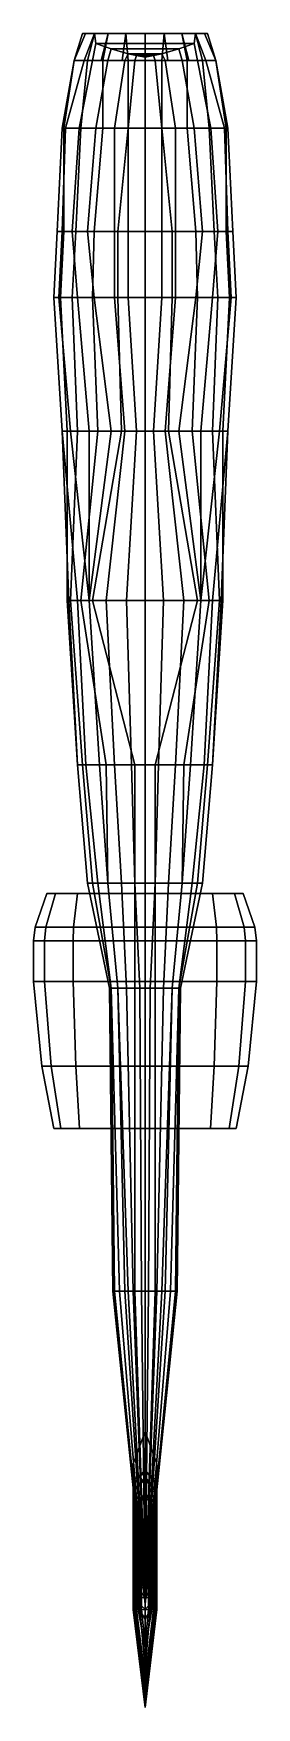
# Model space of a CAD drawing. Extents: x -0.66 to 0.66, y -5.75 to 4.14.
import ezdxf

# ---------------------------------------------------------------- set-up
doc = ezdxf.new("R2010")
doc.units = 0
doc.layers.get('0').update_dxf_attribs({"linetype": 'CONTINUOUS'})
doc.layers.add('HULL_ADDONS', color=6, linetype='CONTINUOUS')

msp = doc.modelspace()

# ---------------------------------------------------------------- linework, layer by layer
for points in [[(-0.42, 3.98, 0.18), (-0.42, 3.98, 0.28), (-0.3519, 4.14, 0.2943), (-0.37, 4.14, 0.18)], [(-0.42, 3.98, 0.28), (-0.34, 3.98, 0.4386), (-0.2993, 4.14, 0.3975), (-0.3519, 4.14, 0.2943)], [(-0.4185, 3.98, 0.09), (-0.42, 3.98, 0.18), (-0.37, 4.14, 0.18), (-0.3519, 4.14, 0.0657)], [(-0.36, 3.98, -0.09), (-0.4185, 3.98, 0.09), (-0.3519, 4.14, 0.0657), (-0.2993, 4.14, -0.0375)], [(-0.2586, 3.98, -0.176), (-0.36, 3.98, -0.09), (-0.2993, 4.14, -0.0375), (-0.2175, 4.14, -0.1193)], [(-0.34, 3.98, 0.4386), (-0.25, 3.98, 0.536), (-0.2175, 4.14, 0.4793), (-0.2993, 4.14, 0.3975)], [(-0.136, 3.98, -0.2385), (-0.2586, 3.98, -0.176), (-0.2175, 4.14, -0.1193), (-0.1143, 4.14, -0.1719)], [(-0.25, 3.98, 0.536), (-0.1, 3.98, 0.5985), (-0.1143, 4.14, 0.5319), (-0.2175, 4.14, 0.4793)], [(0, 3.98, -0.26), (-0.136, 3.98, -0.2385), (-0.1143, 4.14, -0.1719), (0, 4.14, -0.19)], [(-0.1, 3.98, 0.5985), (0, 3.98, 0.6), (0, 4.14, 0.55), (-0.1143, 4.14, 0.5319)], [(0, 3.98, 0.6), (0.1, 3.98, 0.5985), (0.1143, 4.14, 0.5319), (0, 4.14, 0.55)], [(0.136, 3.98, -0.2385), (0, 3.98, -0.26), (0, 4.14, -0.19), (0.1143, 4.14, -0.1719)], [(0.1, 3.98, 0.5985), (0.25, 3.98, 0.536), (0.2175, 4.14, 0.4793), (0.1143, 4.14, 0.5319)], [(0.2586, 3.98, -0.176), (0.136, 3.98, -0.2385), (0.1143, 4.14, -0.1719), (0.2175, 4.14, -0.1193)], [(0.25, 3.98, 0.536), (0.34, 3.98, 0.4386), (0.2993, 4.14, 0.3975), (0.2175, 4.14, 0.4793)], [(0.36, 3.98, -0.09), (0.2586, 3.98, -0.176), (0.2175, 4.14, -0.1193), (0.2993, 4.14, -0.0375)], [(0.34, 3.98, 0.4386), (0.42, 3.98, 0.28), (0.3519, 4.14, 0.2943), (0.2993, 4.14, 0.3975)], [(0.4185, 3.98, 0.09), (0.36, 3.98, -0.09), (0.2993, 4.14, -0.0375), (0.3519, 4.14, 0.0657)], [(0.42, 3.98, 0.28), (0.42, 3.98, 0.18), (0.37, 4.14, 0.18), (0.3519, 4.14, 0.2943)], [(0.42, 3.98, 0.18), (0.4185, 3.98, 0.09), (0.3519, 4.14, 0.0657), (0.37, 4.14, 0.18)], [(-0.49, 3.58, 0.24), (-0.48, 3.58, 0.3), (-0.42, 3.98, 0.28), (-0.42, 3.98, 0.18)], [(-0.47, 3.58, -0.11), (-0.49, 3.58, -0.03), (-0.4185, 3.98, 0.09), (-0.36, 3.98, -0.09)], [(-0.49, 3.58, -0.03), (-0.49, 3.58, 0.24), (-0.42, 3.98, 0.18), (-0.4185, 3.98, 0.09)], [(-0.48, 3.58, 0.3), (-0.38, 3.58, 0.5), (-0.34, 3.98, 0.4386), (-0.42, 3.98, 0.28)], [(-0.38, 3.58, 0.5), (-0.25, 3.58, 0.61), (-0.25, 3.98, 0.536), (-0.34, 3.98, 0.4386)], [(-0.25, 3.58, 0.61), (-0.1, 3.58, 0.67), (-0.1, 3.98, 0.5985), (-0.25, 3.98, 0.536)], [(-0.1, 3.58, 0.67), (0, 3.58, 0.67), (0, 3.98, 0.6), (-0.1, 3.98, 0.5985)], [(0.1, 3.98, 0.5985), (0, 3.98, 0.6), (0, 3.58, 0.67), (0.1, 3.58, 0.67)], [(0.25, 3.98, 0.536), (0.1, 3.98, 0.5985), (0.1, 3.58, 0.67), (0.25, 3.58, 0.61)], [(0.34, 3.98, 0.4386), (0.25, 3.98, 0.536), (0.25, 3.58, 0.61), (0.38, 3.58, 0.5)], [(0.42, 3.98, 0.28), (0.34, 3.98, 0.4386), (0.38, 3.58, 0.5), (0.48, 3.58, 0.3)], [(0.36, 3.98, -0.09), (0.4185, 3.98, 0.09), (0.49, 3.58, -0.03), (0.47, 3.58, -0.11)], [(0.4185, 3.98, 0.09), (0.42, 3.98, 0.18), (0.49, 3.58, 0.24), (0.49, 3.58, -0.03)], [(0.42, 3.98, 0.18), (0.42, 3.98, 0.28), (0.48, 3.58, 0.3), (0.49, 3.58, 0.24)], [(-0.52, 2.97), (-0.52, 2.97, 0.26), (-0.49, 3.58, 0.24), (-0.49, 3.58, -0.03)], [(-0.49, 2.97, -0.17), (-0.52, 2.97), (-0.49, 3.58, -0.03), (-0.47, 3.58, -0.11)], [(-0.52, 2.97, 0.26), (-0.48, 2.97, 0.38), (-0.48, 3.58, 0.3), (-0.49, 3.58, 0.24)], [(-0.48, 2.97, 0.38), (-0.41, 2.97, 0.5), (-0.38, 3.58, 0.5), (-0.48, 3.58, 0.3)], [(-0.41, 2.97, 0.5), (-0.3, 2.97, 0.61), (-0.25, 3.58, 0.61), (-0.38, 3.58, 0.5)], [(-0.3, 2.97, 0.61), (-0.16, 2.97, 0.67), (-0.1, 3.58, 0.67), (-0.25, 3.58, 0.61)], [(-0.16, 2.97, 0.67), (0, 2.97, 0.69), (0, 3.58, 0.67), (-0.1, 3.58, 0.67)], [(0.1, 3.58, 0.67), (0, 3.58, 0.67), (0, 2.97, 0.69), (0.16, 2.97, 0.67)], [(0.25, 3.58, 0.61), (0.1, 3.58, 0.67), (0.16, 2.97, 0.67), (0.3, 2.97, 0.61)], [(0.38, 3.58, 0.5), (0.25, 3.58, 0.61), (0.3, 2.97, 0.61), (0.41, 2.97, 0.5)], [(0.48, 3.58, 0.3), (0.38, 3.58, 0.5), (0.41, 2.97, 0.5), (0.48, 2.97, 0.38)], [(0.47, 3.58, -0.11), (0.49, 3.58, -0.03), (0.52, 2.97), (0.49, 2.97, -0.17)], [(0.49, 3.58, 0.24), (0.48, 3.58, 0.3), (0.48, 2.97, 0.38), (0.52, 2.97, 0.26)], [(0.49, 3.58, -0.03), (0.49, 3.58, 0.24), (0.52, 2.97, 0.26), (0.52, 2.97)], [(-0.54, 2.58), (-0.54, 2.58, 0.24), (-0.52, 2.97, 0.26), (-0.52, 2.97)], [(-0.51, 2.58, -0.17), (-0.54, 2.58), (-0.52, 2.97), (-0.49, 2.97, -0.17)], [(-0.54, 2.58, 0.24), (-0.5, 2.58, 0.39), (-0.48, 2.97, 0.38), (-0.52, 2.97, 0.26)], [(-0.5, 2.58, 0.39), (-0.43, 2.58, 0.5), (-0.41, 2.97, 0.5), (-0.48, 2.97, 0.38)], [(-0.43, 2.58, 0.5), (-0.31, 2.58, 0.61), (-0.3, 2.97, 0.61), (-0.41, 2.97, 0.5)], [(-0.31, 2.58, 0.61), (-0.16, 2.58, 0.67), (-0.16, 2.97, 0.67), (-0.3, 2.97, 0.61)], [(-0.16, 2.58, 0.67), (0, 2.58, 0.69), (0, 2.97, 0.69), (-0.16, 2.97, 0.67)], [(0.16, 2.97, 0.67), (0, 2.97, 0.69), (0, 2.58, 0.69), (0.16, 2.58, 0.67)], [(0.3, 2.97, 0.61), (0.16, 2.97, 0.67), (0.16, 2.58, 0.67), (0.31, 2.58, 0.61)], [(0.41, 2.97, 0.5), (0.3, 2.97, 0.61), (0.31, 2.58, 0.61), (0.43, 2.58, 0.5)], [(0.48, 2.97, 0.38), (0.41, 2.97, 0.5), (0.43, 2.58, 0.5), (0.5, 2.58, 0.39)], [(0.52, 2.97, 0.26), (0.48, 2.97, 0.38), (0.5, 2.58, 0.39), (0.54, 2.58, 0.24)], [(0.49, 2.97, -0.17), (0.52, 2.97), (0.54, 2.58), (0.51, 2.58, -0.17)], [(0.52, 2.97), (0.52, 2.97, 0.26), (0.54, 2.58, 0.24), (0.54, 2.58)], [(-0.49, 1.79, -0.01), (-0.49, 1.79, 0.23), (-0.54, 2.58, 0.24), (-0.54, 2.58)], [(-0.44, 1.79, -0.18), (-0.49, 1.79, -0.01), (-0.54, 2.58), (-0.51, 2.58, -0.17)], [(-0.49, 1.79, 0.23), (-0.46, 1.79, 0.38), (-0.5, 2.58, 0.39), (-0.54, 2.58, 0.24)], [(-0.46, 1.79, 0.38), (-0.4, 1.79, 0.49), (-0.43, 2.58, 0.5), (-0.5, 2.58, 0.39)], [(-0.4, 1.79, 0.49), (-0.28, 1.79, 0.6), (-0.31, 2.58, 0.61), (-0.43, 2.58, 0.5)], [(-0.28, 1.79, 0.6), (-0.14, 1.79, 0.66), (-0.16, 2.58, 0.67), (-0.31, 2.58, 0.61)], [(-0.14, 1.79, 0.66), (0, 1.79, 0.68), (0, 2.58, 0.69), (-0.16, 2.58, 0.67)], [(0.16, 2.58, 0.67), (0, 2.58, 0.69), (0, 1.79, 0.68), (0.14, 1.79, 0.66)], [(0.31, 2.58, 0.61), (0.16, 2.58, 0.67), (0.14, 1.79, 0.66), (0.28, 1.79, 0.6)], [(0.43, 2.58, 0.5), (0.31, 2.58, 0.61), (0.28, 1.79, 0.6), (0.4, 1.79, 0.49)], [(0.5, 2.58, 0.39), (0.43, 2.58, 0.5), (0.4, 1.79, 0.49), (0.46, 1.79, 0.38)], [(0.51, 2.58, -0.17), (0.54, 2.58), (0.49, 1.79, -0.01), (0.44, 1.79, -0.18)], [(0.54, 2.58, 0.24), (0.5, 2.58, 0.39), (0.46, 1.79, 0.38), (0.49, 1.79, 0.23)], [(0.54, 2.58), (0.54, 2.58, 0.24), (0.49, 1.79, 0.23), (0.49, 1.79, -0.01)], [(-0.4, 0.79, -0.17), (-0.45, 0.79, 0.06), (-0.49, 1.79, 0.23), (-0.49, 1.79, -0.01)], [(-0.33, 0.79, -0.29), (-0.4, 0.79, -0.17), (-0.49, 1.79, -0.01), (-0.44, 1.79, -0.18)], [(-0.45, 0.79, 0.06), (-0.46, 0.79, 0.27), (-0.46, 1.79, 0.38), (-0.49, 1.79, 0.23)], [(-0.46, 0.79, 0.27), (-0.44, 0.79, 0.38), (-0.4, 1.79, 0.49), (-0.46, 1.79, 0.38)], [(-0.44, 0.79, 0.38), (-0.38, 0.79, 0.49), (-0.28, 1.79, 0.6), (-0.4, 1.79, 0.49)], [(-0.38, 0.79, 0.49), (-0.31, 0.79, 0.57), (-0.14, 1.79, 0.66), (-0.28, 1.79, 0.6)], [(-0.31, 0.79, 0.57), (0, 0.79, 0.57), (0, 1.79, 0.68), (-0.14, 1.79, 0.66)], [(0.14, 1.79, 0.66), (0, 1.79, 0.68), (0, 0.79, 0.57), (0.31, 0.79, 0.57)], [(0.28, 1.79, 0.6), (0.14, 1.79, 0.66), (0.31, 0.79, 0.57), (0.38, 0.79, 0.49)], [(0.4, 1.79, 0.49), (0.28, 1.79, 0.6), (0.38, 0.79, 0.49), (0.44, 0.79, 0.38)], [(0.44, 1.79, -0.18), (0.49, 1.79, -0.01), (0.4, 0.79, -0.17), (0.33, 0.79, -0.29)], [(0.49, 1.79, -0.01), (0.49, 1.79, 0.23), (0.45, 0.79, 0.06), (0.4, 0.79, -0.17)], [(0.46, 1.79, 0.38), (0.4, 1.79, 0.49), (0.44, 0.79, 0.38), (0.46, 0.79, 0.27)], [(0.49, 1.79, 0.23), (0.46, 1.79, 0.38), (0.46, 0.79, 0.27), (0.45, 0.79, 0.06)], [(-0.4, -0.18, 0.15), (-0.4, -0.18, 0.36), (-0.46, 0.79, 0.27), (-0.45, 0.79, 0.06)], [(-0.4, -0.18, 0.36), (-0.37, -0.18, 0.49), (-0.44, 0.79, 0.38), (-0.46, 0.79, 0.27)], [(-0.35, -0.18, -0.06), (-0.4, -0.18, 0.15), (-0.45, 0.79, 0.06), (-0.4, 0.79, -0.17)], [(-0.37, -0.18, 0.49), (-0.23, -0.18, 0.62), (-0.38, 0.79, 0.49), (-0.44, 0.79, 0.38)], [(-0.27, -0.18, -0.2), (-0.35, -0.18, -0.06), (-0.4, 0.79, -0.17), (-0.33, 0.79, -0.29)], [(-0.23, -0.18, 0.62), (-0.06, -0.18, 0.68), (-0.31, 0.79, 0.57), (-0.38, 0.79, 0.49)], [(-0.18, -0.18, -0.29), (-0.27, -0.18, -0.2), (-0.33, 0.79, -0.29), (-0.23, 0.79, -0.4)], [(-0.06, -0.18, 0.68), (0, -0.18, 0.69), (0, 0.79, 0.57), (-0.31, 0.79, 0.57)], [(-0.08, -0.18, -0.35), (-0.18, -0.18, -0.29), (-0.23, 0.79, -0.4), (-0.11, 0.79, -0.47)], [(0, -0.18, -0.35), (-0.08, -0.18, -0.35), (-0.11, 0.79, -0.47), (0, 0.79, -0.47)], [(0, 0.79, -0.47), (0.11, 0.79, -0.47), (0.08, -0.18, -0.35), (0, -0.18, -0.35)], [(0.31, 0.79, 0.57), (0, 0.79, 0.57), (0, -0.18, 0.69), (0.06, -0.18, 0.68)], [(0.38, 0.79, 0.49), (0.31, 0.79, 0.57), (0.06, -0.18, 0.68), (0.23, -0.18, 0.62)], [(0.11, 0.79, -0.47), (0.23, 0.79, -0.4), (0.18, -0.18, -0.29), (0.08, -0.18, -0.35)], [(0.23, 0.79, -0.4), (0.33, 0.79, -0.29), (0.27, -0.18, -0.2), (0.18, -0.18, -0.29)], [(0.44, 0.79, 0.38), (0.38, 0.79, 0.49), (0.23, -0.18, 0.62), (0.37, -0.18, 0.49)], [(0.33, 0.79, -0.29), (0.4, 0.79, -0.17), (0.35, -0.18, -0.06), (0.27, -0.18, -0.2)], [(0.4, 0.79, -0.17), (0.45, 0.79, 0.06), (0.4, -0.18, 0.15), (0.35, -0.18, -0.06)], [(0.46, 0.79, 0.27), (0.44, 0.79, 0.38), (0.37, -0.18, 0.49), (0.4, -0.18, 0.36)], [(0.45, 0.79, 0.06), (0.46, 0.79, 0.27), (0.4, -0.18, 0.36), (0.4, -0.18, 0.15)], [(-0.34, -0.88, 0.19), (-0.34, -0.88, 0.46), (-0.4, -0.18, 0.36), (-0.4, -0.18, 0.15)], [(-0.28, -0.88), (-0.34, -0.88, 0.19), (-0.4, -0.18, 0.15), (-0.35, -0.18, -0.06)], [(-0.34, -0.88, 0.46), (-0.31, -0.88, 0.55), (-0.37, -0.18, 0.49), (-0.4, -0.18, 0.36)], [(-0.31, -0.88, 0.55), (-0.22, -0.88, 0.63), (-0.23, -0.18, 0.62), (-0.37, -0.18, 0.49)], [(-0.22, -0.88, -0.09), (-0.28, -0.88), (-0.35, -0.18, -0.06), (-0.27, -0.18, -0.2)], [(-0.14, -0.88, -0.17), (-0.22, -0.88, -0.09), (-0.27, -0.18, -0.2), (-0.18, -0.18, -0.29)], [(-0.22, -0.88, 0.63), (-0.06, -0.88, 0.69), (-0.06, -0.18, 0.68), (-0.23, -0.18, 0.62)], [(-0.06, -0.88, -0.22), (-0.14, -0.88, -0.17), (-0.18, -0.18, -0.29), (-0.08, -0.18, -0.35)], [(0, -0.88, -0.23), (-0.06, -0.88, -0.22), (-0.08, -0.18, -0.35), (0, -0.18, -0.35)], [(-0.06, -0.88, 0.69), (0, -0.88, 0.69), (0, -0.18, 0.69), (-0.06, -0.18, 0.68)], [(0, -0.18, -0.35), (0.08, -0.18, -0.35), (0.06, -0.88, -0.22), (0, -0.88, -0.23)], [(0.06, -0.18, 0.68), (0, -0.18, 0.69), (0, -0.88, 0.69), (0.06, -0.88, 0.69)], [(0.23, -0.18, 0.62), (0.06, -0.18, 0.68), (0.06, -0.88, 0.69), (0.22, -0.88, 0.63)], [(0.08, -0.18, -0.35), (0.18, -0.18, -0.29), (0.14, -0.88, -0.17), (0.06, -0.88, -0.22)], [(0.18, -0.18, -0.29), (0.27, -0.18, -0.2), (0.22, -0.88, -0.09), (0.14, -0.88, -0.17)], [(0.37, -0.18, 0.49), (0.23, -0.18, 0.62), (0.22, -0.88, 0.63), (0.31, -0.88, 0.55)], [(0.27, -0.18, -0.2), (0.35, -0.18, -0.06), (0.28, -0.88), (0.22, -0.88, -0.09)], [(0.35, -0.18, -0.06), (0.4, -0.18, 0.15), (0.34, -0.88, 0.19), (0.28, -0.88)], [(0.4, -0.18, 0.36), (0.37, -0.18, 0.49), (0.31, -0.88, 0.55), (0.34, -0.88, 0.46)], [(0.4, -0.18, 0.15), (0.4, -0.18, 0.36), (0.34, -0.88, 0.46), (0.34, -0.88, 0.19)], [(-0.2, -1.5, 0.09), (-0.21, -1.5, 0.19), (-0.34, -0.88, 0.19), (-0.28, -0.88)], [(-0.21, -1.5, 0.46), (-0.2, -1.5, 0.55), (-0.31, -0.88, 0.55), (-0.34, -0.88, 0.46)], [(-0.21, -1.5, 0.19), (-0.21, -1.5, 0.46), (-0.34, -0.88, 0.46), (-0.34, -0.88, 0.19)], [(-0.2, -1.5, 0.55), (-0.16, -1.5, 0.65), (-0.22, -0.88, 0.63), (-0.31, -0.88, 0.55)], [(-0.16, -1.5, -0.03), (-0.2, -1.5, 0.09), (-0.28, -0.88), (-0.22, -0.88, -0.09)], [(-0.11, -1.5, -0.08), (-0.16, -1.5, -0.03), (-0.22, -0.88, -0.09), (-0.14, -0.88, -0.17)], [(-0.16, -1.5, 0.65), (-0.06, -1.5, 0.69), (-0.06, -0.88, 0.69), (-0.22, -0.88, 0.63)], [(-0.03, -1.5, -0.11), (-0.11, -1.5, -0.08), (-0.14, -0.88, -0.17), (-0.06, -0.88, -0.22)], [(0, -1.5, -0.11), (-0.03, -1.5, -0.11), (-0.06, -0.88, -0.22), (0, -0.88, -0.23)], [(-0.06, -1.5, 0.69), (0, -1.5, 0.69), (0, -0.88, 0.69), (-0.06, -0.88, 0.69)], [(0.06, -0.88, 0.69), (0, -0.88, 0.69), (0, -1.5, 0.69), (0.06, -1.5, 0.69)], [(0, -0.88, -0.23), (0.06, -0.88, -0.22), (0.03, -1.5, -0.11), (0, -1.5, -0.11)], [(0.06, -0.88, -0.22), (0.14, -0.88, -0.17), (0.11, -1.5, -0.08), (0.03, -1.5, -0.11)], [(0.22, -0.88, 0.63), (0.06, -0.88, 0.69), (0.06, -1.5, 0.69), (0.16, -1.5, 0.65)], [(0.14, -0.88, -0.17), (0.22, -0.88, -0.09), (0.16, -1.5, -0.03), (0.11, -1.5, -0.08)], [(0.22, -0.88, -0.09), (0.28, -0.88), (0.2, -1.5, 0.09), (0.16, -1.5, -0.03)], [(0.31, -0.88, 0.55), (0.22, -0.88, 0.63), (0.16, -1.5, 0.65), (0.2, -1.5, 0.55)], [(0.28, -0.88), (0.34, -0.88, 0.19), (0.21, -1.5, 0.19), (0.2, -1.5, 0.09)], [(0.34, -0.88, 0.46), (0.31, -0.88, 0.55), (0.2, -1.5, 0.55), (0.21, -1.5, 0.46)], [(0.34, -0.88, 0.19), (0.34, -0.88, 0.46), (0.21, -1.5, 0.46), (0.21, -1.5, 0.19)], [(-0.15, -3.29, 0.29), (-0.18, -3.29, 0.39), (-0.21, -1.5, 0.19), (-0.2, -1.5, 0.09)], [(-0.19, -3.29, 0.47), (-0.18, -3.29, 0.57), (-0.2, -1.5, 0.55), (-0.21, -1.5, 0.46)], [(-0.18, -3.29, 0.39), (-0.19, -3.29, 0.47), (-0.21, -1.5, 0.46), (-0.21, -1.5, 0.19)], [(-0.1, -3.29, 0.22), (-0.15, -3.29, 0.29), (-0.2, -1.5, 0.09), (-0.16, -1.5, -0.03)], [(-0.18, -3.29, 0.57), (-0.12, -3.29, 0.65), (-0.16, -1.5, 0.65), (-0.2, -1.5, 0.55)], [(-0.07, -3.29, 0.19), (-0.1, -3.29, 0.22), (-0.16, -1.5, -0.03), (-0.11, -1.5, -0.08)], [(-0.12, -3.29, 0.65), (-0.06, -3.29, 0.68), (-0.06, -1.5, 0.69), (-0.16, -1.5, 0.65)], [(-0.02, -3.29, 0.17), (-0.07, -3.29, 0.19), (-0.11, -1.5, -0.08), (-0.03, -1.5, -0.11)], [(-0.06, -3.29, 0.68), (0, -3.29, 0.69), (0, -1.5, 0.69), (-0.06, -1.5, 0.69)], [(-0.03, -1.5, -0.11), (0.03, -1.5, -0.11), (0.02, -3.29, 0.17), (-0.02, -3.29, 0.17)], [(0.06, -1.5, 0.69), (0, -1.5, 0.69), (0, -3.29, 0.69), (0.06, -3.29, 0.68)], [(0.03, -1.5, -0.11), (0.11, -1.5, -0.08), (0.07, -3.29, 0.19), (0.02, -3.29, 0.17)], [(0.16, -1.5, 0.65), (0.06, -1.5, 0.69), (0.06, -3.29, 0.68), (0.12, -3.29, 0.65)], [(0.11, -1.5, -0.08), (0.16, -1.5, -0.03), (0.1, -3.29, 0.22), (0.07, -3.29, 0.19)], [(0.16, -1.5, -0.03), (0.2, -1.5, 0.09), (0.15, -3.29, 0.29), (0.1, -3.29, 0.22)], [(0.2, -1.5, 0.55), (0.16, -1.5, 0.65), (0.12, -3.29, 0.65), (0.18, -3.29, 0.57)], [(0.2, -1.5, 0.09), (0.21, -1.5, 0.19), (0.18, -3.29, 0.39), (0.15, -3.29, 0.29)], [(0.21, -1.5, 0.46), (0.2, -1.5, 0.55), (0.18, -3.29, 0.57), (0.19, -3.29, 0.47)], [(0.21, -1.5, 0.19), (0.21, -1.5, 0.46), (0.19, -3.29, 0.47), (0.18, -3.29, 0.39)], [(0, -5.14, 0.61), (0, -5.14, 0.63), (-0.18, -3.29, 0.57), (-0.19, -3.29, 0.47)], [(0, -5.14, 0.59), (0, -5.14, 0.61), (-0.19, -3.29, 0.47), (-0.18, -3.29, 0.39)], [(0, -5.14, 0.57), (0, -5.14, 0.59), (-0.18, -3.29, 0.39), (-0.15, -3.29, 0.29)], [(0, -5.14, 0.63), (0, -5.14, 0.65), (-0.12, -3.29, 0.65), (-0.18, -3.29, 0.57)], [(0, -5.14, 0.53), (0, -5.14, 0.57), (-0.15, -3.29, 0.29), (-0.1, -3.29, 0.22)], [(0, -5.14, 0.65), (0, -5.14, 0.68), (-0.06, -3.29, 0.68), (-0.12, -3.29, 0.65)], [(0, -5.14, 0.5), (0, -5.14, 0.53), (-0.1, -3.29, 0.22), (-0.07, -3.29, 0.19)], [(0, -5.14, 0.49), (0, -5.14, 0.5), (-0.07, -3.29, 0.19), (-0.02, -3.29, 0.17)], [(0, -5.14, 0.68), (0, -5.14, 0.69), (0, -3.29, 0.69), (-0.06, -3.29, 0.68)], [(0, -5.14, 0.49), (0, -5.14, 0.49), (-0.02, -3.29, 0.17), (0.02, -3.29, 0.17)], [(0.18, -3.29, 0.39), (0.19, -3.29, 0.47), (0, -5.14, 0.61), (0, -5.14, 0.59)], [(0.19, -3.29, 0.47), (0.18, -3.29, 0.57), (0, -5.14, 0.63), (0, -5.14, 0.61)], [(0.18, -3.29, 0.57), (0.12, -3.29, 0.65), (0, -5.14, 0.65), (0, -5.14, 0.63)], [(0.12, -3.29, 0.65), (0.06, -3.29, 0.68), (0, -5.14, 0.68), (0, -5.14, 0.65)], [(0.06, -3.29, 0.68), (0, -3.29, 0.69), (0, -5.14, 0.69), (0, -5.14, 0.68)], [(0.02, -3.29, 0.17), (0.07, -3.29, 0.19), (0, -5.14, 0.5), (0, -5.14, 0.49)], [(0.07, -3.29, 0.19), (0.1, -3.29, 0.22), (0, -5.14, 0.53), (0, -5.14, 0.5)], [(0.1, -3.29, 0.22), (0.15, -3.29, 0.29), (0, -5.14, 0.57), (0, -5.14, 0.53)], [(0.15, -3.29, 0.29), (0.18, -3.29, 0.39), (0, -5.14, 0.59), (0, -5.14, 0.57)], [(0, -4.35, 0.73), (0, -4.12, 0.56), (-0.07, -4.31, 0.56), (-0.07, -4.41, 0.73)], [(0, -4.12, 0.56), (0, -4.4, 0.29), (-0.06, -4.47, 0.29), (-0.07, -4.31, 0.56)], [(0.07, -4.31, 0.56), (0.06, -4.47, 0.29), (0, -4.4, 0.29), (0, -4.12, 0.56)], [(0.07, -4.41, 0.73), (0.07, -4.31, 0.56), (0, -4.12, 0.56), (0, -4.35, 0.73)], [(-0.07, -4.41, 0.73), (-0.07, -4.31, 0.56), (-0.07, -5.17, 0.56), (-0.07, -5.17, 0.73)], [(-0.07, -4.31, 0.56), (-0.06, -4.47, 0.29), (-0.06, -5.17, 0.29), (-0.07, -5.17, 0.56)], [(0, -4.35, 0.88), (0, -4.35, 0.73), (-0.07, -4.41, 0.73), (-0.06, -4.42, 0.88)], [(0, -4.39, 1.15), (0, -4.35, 0.88), (-0.06, -4.42, 0.88), (-0.06, -4.46, 1.15)], [(0.06, -4.42, 0.88), (0.07, -4.41, 0.73), (0, -4.35, 0.73), (0, -4.35, 0.88)], [(0.06, -4.46, 1.15), (0.06, -4.42, 0.88), (0, -4.35, 0.88), (0, -4.39, 1.15)], [(0.06, -5.17, 0.29), (0.06, -4.47, 0.29), (0.07, -4.31, 0.56), (0.07, -5.17, 0.56)], [(0.07, -5.17, 0.56), (0.07, -4.31, 0.56), (0.07, -4.41, 0.73), (0.07, -5.17, 0.73)], [(-0.06, -4.42, 0.88), (-0.07, -4.41, 0.73), (-0.07, -5.17, 0.73), (-0.06, -5.17, 0.88)], [(0, -4.51, 1.5), (0, -4.39, 1.15), (-0.06, -4.46, 1.15), (-0.05, -4.56, 1.5)], [(0, -4.4, 0.29), (0, -4.47, 0.13), (-0.05, -4.6, 0.13), (-0.06, -4.47, 0.29)], [(-0.06, -4.46, 1.15), (-0.06, -4.42, 0.88), (-0.06, -5.17, 0.88), (-0.06, -5.17, 1.15)], [(0.05, -4.56, 1.5), (0.06, -4.46, 1.15), (0, -4.39, 1.15), (0, -4.51, 1.5)], [(0.06, -4.47, 0.29), (0.05, -4.6, 0.13), (0, -4.47, 0.13), (0, -4.4, 0.29)], [(0.07, -5.17, 0.73), (0.07, -4.41, 0.73), (0.06, -4.42, 0.88), (0.06, -5.17, 0.88)], [(0.06, -5.17, 0.88), (0.06, -4.42, 0.88), (0.06, -4.46, 1.15), (0.06, -5.17, 1.15)], [(-0.05, -4.56, 1.5), (-0.06, -4.46, 1.15), (-0.06, -5.17, 1.15), (-0.05, -5.17, 1.5)], [(-0.06, -4.47, 0.29), (-0.05, -4.6, 0.13), (-0.05, -5.17, 0.13), (-0.06, -5.17, 0.29)], [(0, -4.47, 0.13), (0, -4.64, -0.07), (-0.03, -4.75, -0.07), (-0.05, -4.6, 0.13)], [(0, -4.69, 1.78), (0, -4.51, 1.5), (-0.05, -4.56, 1.5), (-0.04, -4.75, 1.78)], [(0.05, -4.6, 0.13), (0.03, -4.75, -0.07), (0, -4.64, -0.07), (0, -4.47, 0.13)], [(0.04, -4.75, 1.78), (0.05, -4.56, 1.5), (0, -4.51, 1.5), (0, -4.69, 1.78)], [(0.06, -5.17, 1.15), (0.06, -4.46, 1.15), (0.05, -4.56, 1.5), (0.05, -5.17, 1.5)], [(0.05, -5.17, 0.13), (0.05, -4.6, 0.13), (0.06, -4.47, 0.29), (0.06, -5.17, 0.29)], [(-0.04, -4.75, 1.78), (-0.05, -4.56, 1.5), (-0.05, -5.17, 1.5), (-0.04, -5.17, 1.78)], [(-0.05, -4.6, 0.13), (-0.03, -4.75, -0.07), (-0.03, -5.17, -0.07), (-0.05, -5.17, 0.13)], [(0, -4.64, -0.07), (0, -4.78, -0.15), (-0.02, -4.82, -0.15), (-0.03, -4.75, -0.07)], [(0.03, -4.75, -0.07), (0.02, -4.82, -0.15), (0, -4.78, -0.15), (0, -4.64, -0.07)], [(0.03, -5.17, -0.07), (0.03, -4.75, -0.07), (0.05, -4.6, 0.13), (0.05, -5.17, 0.13)], [(0.05, -5.17, 1.5), (0.05, -4.56, 1.5), (0.04, -4.75, 1.78), (0.04, -5.17, 1.78)], [(0, -4.87, 1.91), (0, -4.69, 1.78), (-0.04, -4.75, 1.78), (-0.03, -4.93, 1.91)], [(0.03, -4.93, 1.91), (0.04, -4.75, 1.78), (0, -4.69, 1.78), (0, -4.87, 1.91)], [(-0.03, -4.93, 1.91), (-0.04, -4.75, 1.78), (-0.04, -5.17, 1.78), (-0.03, -5.17, 1.91)], [(-0.03, -4.75, -0.07), (-0.02, -4.82, -0.15), (-0.02, -5.17, -0.15), (-0.03, -5.17, -0.07)], [(0, -4.78, -0.15), (0, -4.87, -0.19), (-0.02, -4.9, -0.19), (-0.02, -4.82, -0.15)], [(-0.02, -4.82, -0.15), (-0.02, -4.9, -0.19), (-0.02, -5.21, -0.19), (-0.02, -5.17, -0.15)], [(0.02, -4.82, -0.15), (0.02, -4.9, -0.19), (0, -4.87, -0.19), (0, -4.78, -0.15)], [(0.02, -5.17, -0.15), (0.02, -4.82, -0.15), (0.03, -4.75, -0.07), (0.03, -5.17, -0.07)], [(0.02, -5.21, -0.19), (0.02, -4.9, -0.19), (0.02, -4.82, -0.15), (0.02, -5.17, -0.15)], [(0.04, -5.17, 1.78), (0.04, -4.75, 1.78), (0.03, -4.93, 1.91), (0.03, -5.17, 1.91)], [(0, -5, 1.95), (0, -4.87, 1.91), (-0.03, -4.93, 1.91), (-0.02, -5, 1.94)], [(-0.02, -5, 1.94), (-0.03, -4.93, 1.91), (-0.03, -5.17, 1.91), (-0.02, -5.07, 1.94)], [(0, -4.87, -0.19), (0, -5.04, -0.26), (-0.02, -5.04, -0.24), (-0.02, -4.9, -0.19)], [(-0.02, -4.9, -0.19), (-0.02, -5.04, -0.24), (-0.02, -5.1, -0.24), (-0.02, -5.15, -0.19)], [(0.02, -4.9, -0.19), (0.02, -5.04, -0.24), (0, -5.04, -0.26), (0, -4.87, -0.19)], [(0.02, -5, 1.94), (0.03, -4.93, 1.91), (0, -4.87, 1.91), (0, -5, 1.95)], [(0.02, -5.1, -0.24), (0.02, -5.04, -0.24), (0.02, -4.9, -0.19), (0.02, -5.15, -0.19)], [(0.03, -5.17, 1.91), (0.03, -4.93, 1.91), (0.02, -5, 1.94), (0.02, -5.07, 1.94)], [(0, -5.1, 1.95), (0, -5, 1.95), (-0.02, -5, 1.94), (-0.02, -5.07, 1.94)], [(-0.02, -5.1, -0.24), (-0.02, -5.04, -0.24), (0, -5.04, -0.26), (0, -5.1, -0.26)], [(0.02, -5.07, 1.94), (0.02, -5, 1.94), (0, -5, 1.95), (0, -5.1, 1.95)], [(0, -5.1, -0.26), (0, -5.04, -0.26), (0.02, -5.04, -0.24), (0.02, -5.1, -0.24)], [(-0.02, -5.07, 1.94), (-0.03, -5.17, 1.91), (0, -5.23, 1.91), (0, -5.1, 1.95)], [(-0.02, -5.15, -0.19), (-0.02, -5.1, -0.24), (0, -5.1, -0.26), (0, -5.17, -0.19)], [(0, -5.1, 1.95), (0, -5.23, 1.91), (0.03, -5.17, 1.91), (0.02, -5.07, 1.94)], [(0, -5.17, -0.19), (0, -5.1, -0.26), (0.02, -5.1, -0.24), (0.02, -5.15, -0.19)], [(-0.07, -5.17, 0.73), (-0.07, -5.17, 0.56), (0, -5.75, 0.56), (0, -5.75, 0.73)], [(-0.07, -5.17, 0.56), (-0.06, -5.17, 0.29), (0, -5.71, 0.29), (0, -5.75, 0.56)], [(-0.06, -5.17, 0.88), (-0.07, -5.17, 0.73), (0, -5.75, 0.73), (0, -5.75, 0.88)], [(-0.06, -5.17, 0.29), (-0.05, -5.17, 0.13), (0, -5.65, 0.13), (0, -5.71, 0.29)], [(-0.06, -5.17, 1.15), (-0.06, -5.17, 0.88), (0, -5.75, 0.88), (0, -5.7, 1.15)], [(-0.05, -5.17, 1.5), (-0.06, -5.17, 1.15), (0, -5.7, 1.15), (0, -5.58, 1.5)], [(-0.05, -5.17, 0.13), (-0.03, -5.17, -0.07), (0, -5.52, -0.07), (0, -5.65, 0.13)], [(-0.04, -5.17, 1.78), (-0.05, -5.17, 1.5), (0, -5.58, 1.5), (0, -5.4, 1.78)], [(-0.03, -5.17, 1.91), (-0.04, -5.17, 1.78), (0, -5.4, 1.78), (0, -5.23, 1.91)], [(-0.03, -5.17, -0.07), (-0.02, -5.17, -0.15), (0, -5.38, -0.15), (0, -5.52, -0.07)], [(-0.02, -5.21, -0.19), (-0.02, -5.17, -0.19), (0, -5.17, -0.19), (0, -5.21, -0.19)], [(-0.02, -5.17, -0.15), (-0.02, -5.21, -0.19), (0, -5.21, -0.19), (0, -5.38, -0.15)], [(0, -5.58, 1.5), (0, -5.7, 1.15), (0.06, -5.17, 1.15), (0.05, -5.17, 1.5)], [(0, -5.75, 0.56), (0, -5.71, 0.29), (0.06, -5.17, 0.29), (0.07, -5.17, 0.56)], [(0, -5.71, 0.29), (0, -5.65, 0.13), (0.05, -5.17, 0.13), (0.06, -5.17, 0.29)], [(0, -5.21, -0.19), (0, -5.17, -0.19), (0.02, -5.17, -0.19), (0.02, -5.21, -0.19)], [(0, -5.38, -0.15), (0, -5.21, -0.19), (0.02, -5.21, -0.19), (0.02, -5.17, -0.15)], [(0, -5.52, -0.07), (0, -5.38, -0.15), (0.02, -5.17, -0.15), (0.03, -5.17, -0.07)], [(0, -5.65, 0.13), (0, -5.52, -0.07), (0.03, -5.17, -0.07), (0.05, -5.17, 0.13)], [(0, -5.75, 0.88), (0, -5.75, 0.73), (0.07, -5.17, 0.73), (0.06, -5.17, 0.88)], [(0, -5.75, 0.73), (0, -5.75, 0.56), (0.07, -5.17, 0.56), (0.07, -5.17, 0.73)], [(0, -5.7, 1.15), (0, -5.75, 0.88), (0.06, -5.17, 0.88), (0.06, -5.17, 1.15)], [(0, -5.4, 1.78), (0, -5.58, 1.5), (0.05, -5.17, 1.5), (0.04, -5.17, 1.78)], [(0, -5.23, 1.91), (0, -5.4, 1.78), (0.04, -5.17, 1.78), (0.03, -5.17, 1.91)]]:
    msp.add_3dface(points)
at = {"layer": 'HULL_ADDONS'}
for points in [[(-0.31, 3.98, -0.36), (-0.36, 3.98, -0.09), (-0.2993, 4.14, -0.0375), (-0.29, 4.08, -0.22)], [(-0.22, 3.98, -0.49), (-0.31, 3.98, -0.36), (-0.29, 4.08, -0.22), (-0.2, 4.05, -0.35)], [(-0.29, 4.08, -0.22), (-0.2993, 4.14, -0.0375), (0.2993, 4.14, -0.0375), (0.29, 4.08, -0.22)], [(-0.2, 4.05, -0.35), (-0.29, 4.08, -0.22), (0.29, 4.08, -0.22), (0.2, 4.05, -0.35)], [(0.2, 4.05, -0.35), (0.29, 4.08, -0.22), (0.31, 3.98, -0.36), (0.22, 3.98, -0.49)], [(0.29, 4.08, -0.22), (0.2993, 4.14, -0.0375), (0.36, 3.98, -0.09), (0.31, 3.98, -0.36)], [(-0.39, 3.58, -0.38), (-0.47, 3.58, -0.11), (-0.36, 3.98, -0.09), (-0.31, 3.98, -0.36)], [(-0.29, 3.58, -0.55), (-0.39, 3.58, -0.38), (-0.31, 3.98, -0.36), (-0.22, 3.98, -0.49)], [(-0.18, 3.58, -0.62), (-0.29, 3.58, -0.55), (-0.22, 3.98, -0.49), (-0.12, 3.98, -0.54)], [(-0.12, 3.98, -0.54), (-0.22, 3.98, -0.49), (-0.2, 4.05, -0.35), (-0.1, 4.02, -0.45)], [(-0.1, 4.02, -0.45), (-0.2, 4.05, -0.35), (0.2, 4.05, -0.35), (0.1, 4.02, -0.45)], [(-0.1, 3.58, -0.64), (-0.18, 3.58, -0.62), (-0.12, 3.98, -0.54), (-0.06, 3.98, -0.56)], [(-0.06, 3.98, -0.56), (-0.12, 3.98, -0.54), (-0.1, 4.02, -0.45), (-0.05, 4.01, -0.5)], [(-0.05, 4.01, -0.5), (-0.1, 4.02, -0.45), (0.1, 4.02, -0.45), (0.05, 4.01, -0.5)], [(0, 3.58, -0.65), (-0.1, 3.58, -0.64), (-0.06, 3.98, -0.56), (0, 3.98, -0.56)], [(0, 3.98, -0.56), (-0.06, 3.98, -0.56), (-0.05, 4.01, -0.5), (0, 4, -0.54)], [(0, 4, -0.54), (-0.05, 4.01, -0.5), (0.05, 4.01, -0.5), (0, 4, -0.54)], [(0, 4, -0.54), (0.05, 4.01, -0.5), (0.06, 3.98, -0.56), (0, 3.98, -0.56)], [(0, 3.98, -0.56), (0.06, 3.98, -0.56), (0.1, 3.58, -0.64), (0, 3.58, -0.65)], [(0.05, 4.01, -0.5), (0.1, 4.02, -0.45), (0.12, 3.98, -0.54), (0.06, 3.98, -0.56)], [(0.06, 3.98, -0.56), (0.12, 3.98, -0.54), (0.18, 3.58, -0.62), (0.1, 3.58, -0.64)], [(0.1, 4.02, -0.45), (0.2, 4.05, -0.35), (0.22, 3.98, -0.49), (0.12, 3.98, -0.54)], [(0.12, 3.98, -0.54), (0.22, 3.98, -0.49), (0.29, 3.58, -0.55), (0.18, 3.58, -0.62)], [(0.22, 3.98, -0.49), (0.31, 3.98, -0.36), (0.39, 3.58, -0.38), (0.29, 3.58, -0.55)], [(0.31, 3.98, -0.36), (0.36, 3.98, -0.09), (0.47, 3.58, -0.11), (0.39, 3.58, -0.38)], [(-0.43, 2.97, -0.38), (-0.49, 2.97, -0.17), (-0.47, 3.58, -0.11), (-0.39, 3.58, -0.38)], [(-0.34, 2.97, -0.55), (-0.43, 2.97, -0.38), (-0.39, 3.58, -0.38), (-0.29, 3.58, -0.55)], [(-0.18, 2.97, -0.64), (-0.34, 2.97, -0.55), (-0.29, 3.58, -0.55), (-0.18, 3.58, -0.62)], [(-0.1, 2.97, -0.66), (-0.18, 2.97, -0.64), (-0.18, 3.58, -0.62), (-0.1, 3.58, -0.64)], [(0, 2.97, -0.67), (-0.1, 2.97, -0.66), (-0.1, 3.58, -0.64), (0, 3.58, -0.65)], [(0, 3.58, -0.65), (0.1, 3.58, -0.64), (0.1, 2.97, -0.66), (0, 2.97, -0.67)], [(0.1, 3.58, -0.64), (0.18, 3.58, -0.62), (0.18, 2.97, -0.64), (0.1, 2.97, -0.66)], [(0.18, 3.58, -0.62), (0.29, 3.58, -0.55), (0.34, 2.97, -0.55), (0.18, 2.97, -0.64)], [(0.29, 3.58, -0.55), (0.39, 3.58, -0.38), (0.43, 2.97, -0.38), (0.34, 2.97, -0.55)], [(0.39, 3.58, -0.38), (0.47, 3.58, -0.11), (0.49, 2.97, -0.17), (0.43, 2.97, -0.38)], [(-0.4, 2.58, -0.47), (-0.51, 2.58, -0.17), (-0.49, 2.97, -0.17), (-0.43, 2.97, -0.38)], [(-0.3, 2.58, -0.58), (-0.4, 2.58, -0.47), (-0.43, 2.97, -0.38), (-0.34, 2.97, -0.55)], [(-0.18, 2.58, -0.64), (-0.3, 2.58, -0.58), (-0.34, 2.97, -0.55), (-0.18, 2.97, -0.64)], [(-0.1, 2.58, -0.66), (-0.18, 2.58, -0.64), (-0.18, 2.97, -0.64), (-0.1, 2.97, -0.66)], [(0, 2.58, -0.66), (-0.1, 2.58, -0.66), (-0.1, 2.97, -0.66), (0, 2.97, -0.67)], [(0, 2.97, -0.67), (0.1, 2.97, -0.66), (0.1, 2.58, -0.66), (0, 2.58, -0.66)], [(0.1, 2.97, -0.66), (0.18, 2.97, -0.64), (0.18, 2.58, -0.64), (0.1, 2.58, -0.66)], [(0.18, 2.97, -0.64), (0.34, 2.97, -0.55), (0.3, 2.58, -0.58), (0.18, 2.58, -0.64)], [(0.34, 2.97, -0.55), (0.43, 2.97, -0.38), (0.4, 2.58, -0.47), (0.3, 2.58, -0.58)], [(0.43, 2.97, -0.38), (0.49, 2.97, -0.17), (0.51, 2.58, -0.17), (0.4, 2.58, -0.47)], [(-0.33, 1.79, -0.4), (-0.44, 1.79, -0.18), (-0.51, 2.58, -0.17), (-0.4, 2.58, -0.47)], [(-0.2, 1.79, -0.5), (-0.33, 1.79, -0.4), (-0.4, 2.58, -0.47), (-0.3, 2.58, -0.58)], [(-0.12, 1.79, -0.54), (-0.2, 1.79, -0.5), (-0.3, 2.58, -0.58), (-0.18, 2.58, -0.64)], [(-0.05, 1.79, -0.56), (-0.12, 1.79, -0.54), (-0.18, 2.58, -0.64), (-0.1, 2.58, -0.66)], [(0, 1.79, -0.56), (-0.05, 1.79, -0.56), (-0.1, 2.58, -0.66), (0, 2.58, -0.66)], [(0, 2.58, -0.66), (0.1, 2.58, -0.66), (0.05, 1.79, -0.56), (0, 1.79, -0.56)], [(0.1, 2.58, -0.66), (0.18, 2.58, -0.64), (0.12, 1.79, -0.54), (0.05, 1.79, -0.56)], [(0.18, 2.58, -0.64), (0.3, 2.58, -0.58), (0.2, 1.79, -0.5), (0.12, 1.79, -0.54)], [(0.3, 2.58, -0.58), (0.4, 2.58, -0.47), (0.33, 1.79, -0.4), (0.2, 1.79, -0.5)], [(0.4, 2.58, -0.47), (0.51, 2.58, -0.17), (0.44, 1.79, -0.18), (0.33, 1.79, -0.4)], [(-0.33, 0.79, -0.29), (-0.33, 0.79, -0.29), (-0.44, 1.79, -0.18), (-0.33, 1.79, -0.4)], [(-0.23, 0.79, -0.4), (-0.33, 0.79, -0.29), (-0.2, 1.79, -0.5), (-0.12, 1.79, -0.54)], [(-0.33, 0.79, -0.29), (-0.33, 0.79, -0.29), (-0.33, 1.79, -0.4), (-0.2, 1.79, -0.5)], [(-0.11, 0.79, -0.47), (-0.23, 0.79, -0.4), (-0.12, 1.79, -0.54), (-0.05, 1.79, -0.56)], [(0, 0.79, -0.47), (-0.11, 0.79, -0.47), (-0.05, 1.79, -0.56), (0, 1.79, -0.56)], [(0, 1.79, -0.56), (0.05, 1.79, -0.56), (0.11, 0.79, -0.47), (0, 0.79, -0.47)], [(0.05, 1.79, -0.56), (0.12, 1.79, -0.54), (0.23, 0.79, -0.4), (0.11, 0.79, -0.47)], [(0.12, 1.79, -0.54), (0.2, 1.79, -0.5), (0.33, 0.79, -0.29), (0.23, 0.79, -0.4)], [(0.2, 1.79, -0.5), (0.33, 1.79, -0.4), (0.33, 0.79, -0.29)], [(0.33, 1.79, -0.4), (0.44, 1.79, -0.18), (0.33, 0.79, -0.29)], [(-0.58, -0.94, 0.31), (-0.5303, -0.94, 0.1572), (-0.587, -1.14, 0.116), (-0.65, -1.14, 0.31)], [(-0.5303, -0.94, 0.4628), (-0.58, -0.94, 0.31), (-0.65, -1.14, 0.31), (-0.587, -1.14, 0.504)], [(-0.5303, -0.94, 0.1572), (-0.4003, -0.94, 0.0627), (-0.422, -1.14, -0.0038), (-0.587, -1.14, 0.116)], [(-0.4003, -0.94, 0.5573), (-0.5303, -0.94, 0.4628), (-0.587, -1.14, 0.504), (-0.422, -1.14, 0.6238)], [(0.5303, -0.94, 0.1572), (-0.5303, -0.94, 0.1572), (-0.58, -0.94, 0.31), (0.58, -0.94, 0.31)], [(0.58, -0.94, 0.31), (-0.58, -0.94, 0.31), (-0.5303, -0.94, 0.4628), (0.5303, -0.94, 0.4628)], [(0.4003, -0.94, 0.0627), (-0.4003, -0.94, 0.0627), (-0.5303, -0.94, 0.1572), (0.5303, -0.94, 0.1572)], [(0.5303, -0.94, 0.4628), (-0.5303, -0.94, 0.4628), (-0.4003, -0.94, 0.5573), (0.4003, -0.94, 0.5573)], [(-0.4003, -0.94, 0.0627), (0.4003, -0.94, 0.0627), (0.422, -1.14, -0.0038), (-0.422, -1.14, -0.0038)], [(0.4003, -0.94, 0.5573), (-0.4003, -0.94, 0.5573), (-0.422, -1.14, 0.6238), (0.422, -1.14, 0.6238)], [(0.4003, -0.94, 0.0627), (0.5303, -0.94, 0.1572), (0.587, -1.14, 0.116), (0.422, -1.14, -0.0038)], [(0.5303, -0.94, 0.4628), (0.4003, -0.94, 0.5573), (0.422, -1.14, 0.6238), (0.587, -1.14, 0.504)], [(0.5303, -0.94, 0.1572), (0.58, -0.94, 0.31), (0.65, -1.14, 0.31), (0.587, -1.14, 0.116)], [(0.58, -0.94, 0.31), (0.5303, -0.94, 0.4628), (0.587, -1.14, 0.504), (0.65, -1.14, 0.31)], [(-0.65, -1.14, 0.31), (-0.587, -1.14, 0.116), (-0.5951, -1.22, 0.1102), (-0.66, -1.22, 0.31)], [(-0.587, -1.14, 0.504), (-0.65, -1.14, 0.31), (-0.66, -1.22, 0.31), (-0.5951, -1.22, 0.5098)], [(-0.587, -1.14, 0.116), (-0.422, -1.14, -0.0038), (-0.4251, -1.22, -0.0134), (-0.5951, -1.22, 0.1102)], [(-0.422, -1.14, 0.6238), (-0.587, -1.14, 0.504), (-0.5951, -1.22, 0.5098), (-0.4251, -1.22, 0.6334)], [(-0.422, -1.14, -0.0038), (0.422, -1.14, -0.0038), (0.4251, -1.22, -0.0134), (-0.4251, -1.22, -0.0134)], [(0.422, -1.14, 0.6238), (-0.422, -1.14, 0.6238), (-0.4251, -1.22, 0.6334), (0.4251, -1.22, 0.6334)], [(0.422, -1.14, -0.0038), (0.587, -1.14, 0.116), (0.5951, -1.22, 0.1102), (0.4251, -1.22, -0.0134)], [(0.587, -1.14, 0.504), (0.422, -1.14, 0.6238), (0.4251, -1.22, 0.6334), (0.5951, -1.22, 0.5098)], [(0.587, -1.14, 0.116), (0.65, -1.14, 0.31), (0.66, -1.22, 0.31), (0.5951, -1.22, 0.1102)], [(0.65, -1.14, 0.31), (0.587, -1.14, 0.504), (0.5951, -1.22, 0.5098), (0.66, -1.22, 0.31)], [(-0.5951, -1.46, 0.1102), (-0.66, -1.46, 0.31), (-0.66, -1.22, 0.31), (-0.5951, -1.22, 0.1102)], [(-0.66, -1.46, 0.31), (-0.5951, -1.46, 0.5098), (-0.5951, -1.22, 0.5098), (-0.66, -1.22, 0.31)], [(-0.4251, -1.46, -0.0134), (-0.5951, -1.46, 0.1102), (-0.5951, -1.22, 0.1102), (-0.4251, -1.22, -0.0134)], [(-0.5951, -1.46, 0.5098), (-0.4251, -1.46, 0.6334), (-0.4251, -1.22, 0.6334), (-0.5951, -1.22, 0.5098)], [(0.4251, -1.46, -0.0134), (-0.4251, -1.46, -0.0134), (-0.4251, -1.22, -0.0134), (0.4251, -1.22, -0.0134)], [(-0.4251, -1.46, 0.6334), (0.4251, -1.46, 0.6334), (0.4251, -1.22, 0.6334), (-0.4251, -1.22, 0.6334)], [(0.5951, -1.46, 0.1102), (0.4251, -1.46, -0.0134), (0.4251, -1.22, -0.0134), (0.5951, -1.22, 0.1102)], [(0.4251, -1.46, 0.6334), (0.5951, -1.46, 0.5098), (0.5951, -1.22, 0.5098), (0.4251, -1.22, 0.6334)], [(0.66, -1.46, 0.31), (0.5951, -1.46, 0.1102), (0.5951, -1.22, 0.1102), (0.66, -1.22, 0.31)], [(0.5951, -1.46, 0.5098), (0.66, -1.46, 0.31), (0.66, -1.22, 0.31), (0.5951, -1.22, 0.5098)], [(-0.66, -1.46, 0.31), (-0.5951, -1.46, 0.1102), (-0.5546, -1.96, 0.1395), (-0.61, -1.96, 0.31)], [(-0.5951, -1.46, 0.5098), (-0.66, -1.46, 0.31), (-0.61, -1.96, 0.31), (-0.5546, -1.96, 0.4805)], [(-0.5951, -1.46, 0.1102), (-0.4251, -1.46, -0.0134), (-0.4096, -1.96, 0.0342), (-0.5546, -1.96, 0.1395)], [(-0.4251, -1.46, 0.6334), (-0.5951, -1.46, 0.5098), (-0.5546, -1.96, 0.4805), (-0.4096, -1.96, 0.5858)], [(-0.4251, -1.46, -0.0134), (0.4251, -1.46, -0.0134), (0.4096, -1.96, 0.0342), (-0.4096, -1.96, 0.0342)], [(0.4251, -1.46, 0.6334), (-0.4251, -1.46, 0.6334), (-0.4096, -1.96, 0.5858), (0.4096, -1.96, 0.5858)], [(0.4251, -1.46, -0.0134), (0.5951, -1.46, 0.1102), (0.5546, -1.96, 0.1395), (0.4096, -1.96, 0.0342)], [(0.5951, -1.46, 0.5098), (0.4251, -1.46, 0.6334), (0.4096, -1.96, 0.5858), (0.5546, -1.96, 0.4805)], [(0.5951, -1.46, 0.1102), (0.66, -1.46, 0.31), (0.61, -1.96, 0.31), (0.5546, -1.96, 0.1395)], [(0.66, -1.46, 0.31), (0.5951, -1.46, 0.5098), (0.5546, -1.96, 0.4805), (0.61, -1.96, 0.31)], [(-0.61, -1.96, 0.31), (-0.5546, -1.96, 0.1395), (-0.498, -2.33, 0.1807), (-0.54, -2.33, 0.31)], [(-0.5546, -1.96, 0.4805), (-0.61, -1.96, 0.31), (-0.54, -2.33, 0.31), (-0.498, -2.33, 0.4393)], [(-0.5546, -1.96, 0.1395), (-0.4096, -1.96, 0.0342), (-0.388, -2.33, 0.1008), (-0.498, -2.33, 0.1807)], [(-0.4096, -1.96, 0.5858), (-0.5546, -1.96, 0.4805), (-0.498, -2.33, 0.4393), (-0.388, -2.33, 0.5192)], [(-0.4096, -1.96, 0.0342), (0.4096, -1.96, 0.0342), (0.388, -2.33, 0.1008), (-0.388, -2.33, 0.1008)], [(0.4096, -1.96, 0.5858), (-0.4096, -1.96, 0.5858), (-0.388, -2.33, 0.5192), (0.388, -2.33, 0.5192)], [(0.4096, -1.96, 0.0342), (0.5546, -1.96, 0.1395), (0.498, -2.33, 0.1807), (0.388, -2.33, 0.1008)], [(0.5546, -1.96, 0.4805), (0.4096, -1.96, 0.5858), (0.388, -2.33, 0.5192), (0.498, -2.33, 0.4393)], [(0.5546, -1.96, 0.1395), (0.61, -1.96, 0.31), (0.54, -2.33, 0.31), (0.498, -2.33, 0.1807)], [(0.61, -1.96, 0.31), (0.5546, -1.96, 0.4805), (0.498, -2.33, 0.4393), (0.54, -2.33, 0.31)], [(0.54, -2.33, 0.31), (-0.54, -2.33, 0.31), (-0.498, -2.33, 0.1807), (0.498, -2.33, 0.1807)], [(0.498, -2.33, 0.4393), (-0.498, -2.33, 0.4393), (-0.54, -2.33, 0.31), (0.54, -2.33, 0.31)], [(0.498, -2.33, 0.1807), (-0.498, -2.33, 0.1807), (-0.388, -2.33, 0.1008), (0.388, -2.33, 0.1008)], [(0.388, -2.33, 0.5192), (-0.388, -2.33, 0.5192), (-0.498, -2.33, 0.4393), (0.498, -2.33, 0.4393)]]:
    msp.add_3dface(points, dxfattribs=at)

doc.saveas('drawing.dxf')
